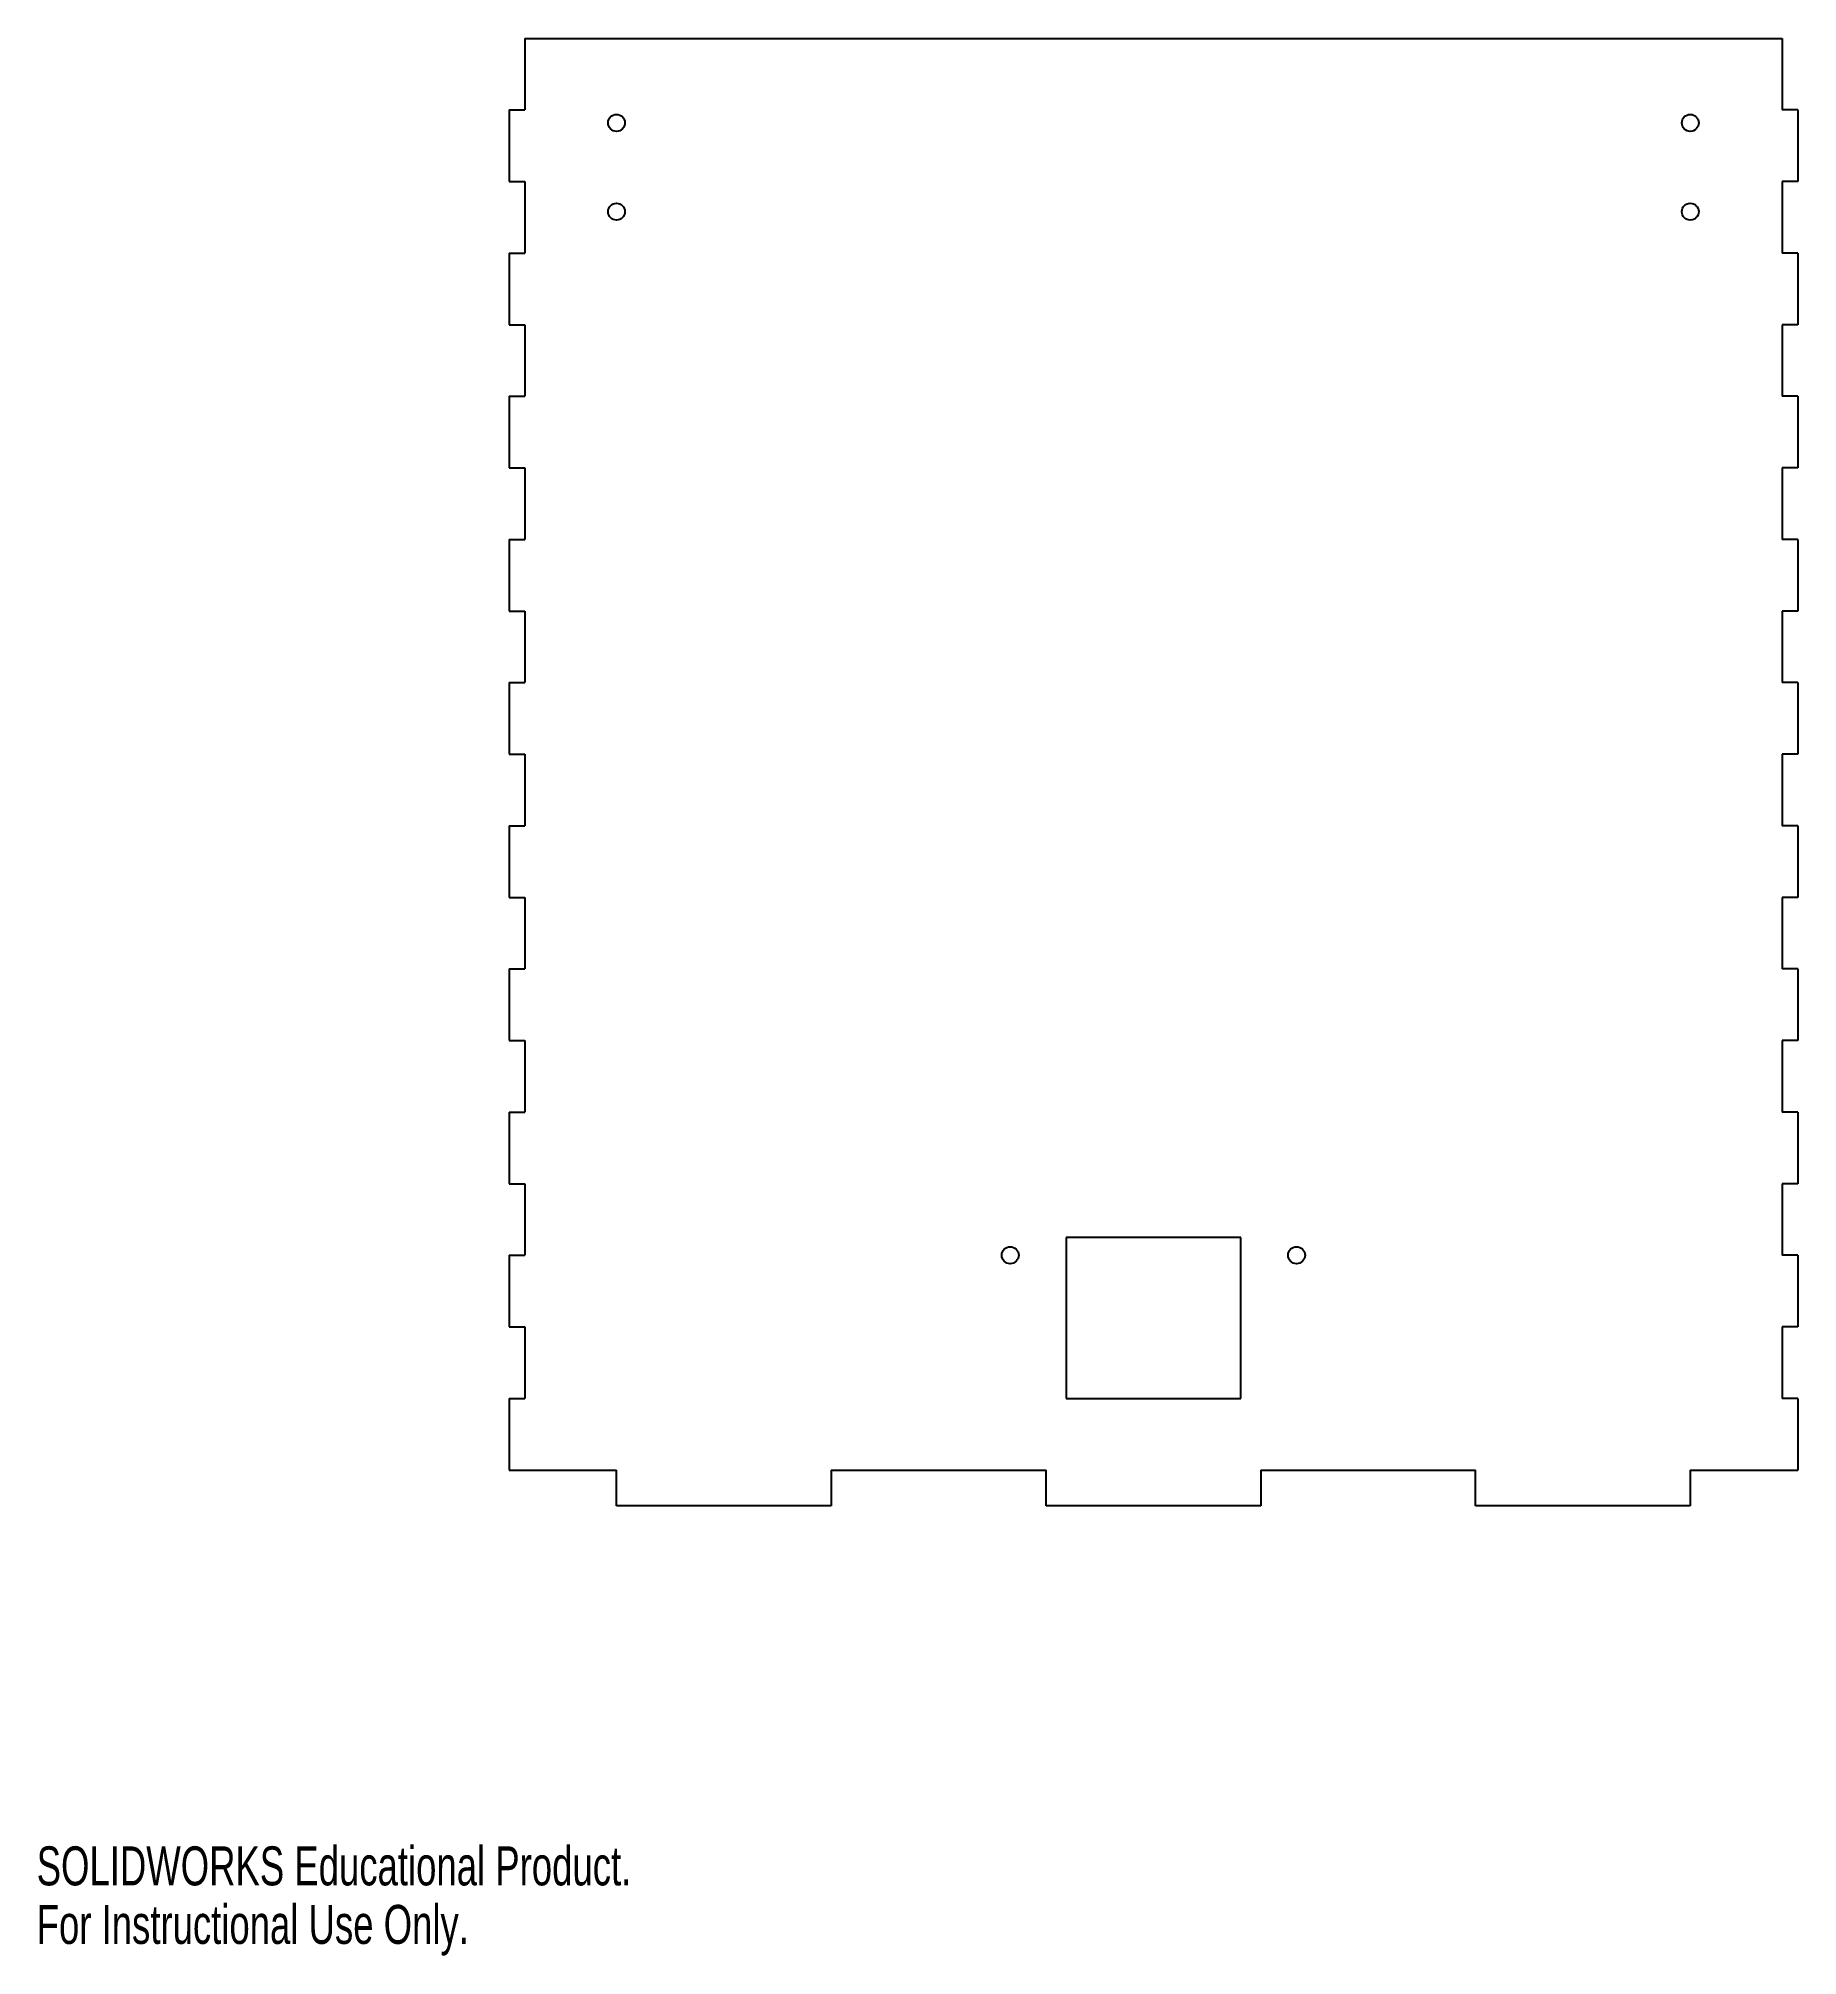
# Model space of a CAD drawing. Header units: millimetres. Extents: x 0 to 312, y 0 to 340.
import ezdxf

# ---------------------------------------------------------------- set-up
doc = ezdxf.new("R2010")
doc.units = ezdxf.units.MM
doc.styles.add('SLDTEXTSTYLE0', font='TXT', dxfattribs={"width": 0.7})

msp = doc.modelspace()

# ---------------------------------------------------------------- linework, layer by layer
at = {"color": 7, "linetype": 'Continuous', "lineweight": 25}
for p, q in [((86.59, 340.07), (86.59, 327.37)), ((86.59, 340.07), (309.64, 340.07)), ((309.64, 340.07), (309.64, 327.37)), ((83.82, 327.37), (83.82, 314.67)), ((83.82, 327.37), (86.59, 327.37)), ((312.42, 327.37), (309.64, 327.37)), ((312.42, 327.37), (312.42, 314.67)), ((83.82, 314.67), (86.59, 314.67)), ((86.59, 314.67), (86.59, 301.97)), ((312.42, 314.67), (309.64, 314.67)), ((309.64, 314.67), (309.64, 301.97)), ((83.82, 301.97), (86.59, 301.97)), ((83.82, 301.97), (83.82, 289.27)), ((312.42, 301.97), (309.64, 301.97)), ((312.42, 301.97), (312.42, 289.27)), ((83.82, 289.27), (86.59, 289.27)), ((86.59, 289.27), (86.59, 276.57)), ((312.42, 289.27), (309.64, 289.27)), ((309.64, 289.27), (309.64, 276.57)), ((83.82, 276.57), (83.82, 263.87)), ((83.82, 276.57), (86.59, 276.57)), ((312.42, 276.57), (309.64, 276.57)), ((312.42, 276.57), (312.42, 263.87)), ((83.82, 263.87), (86.59, 263.87)), ((86.59, 263.87), (86.59, 251.17)), ((312.42, 263.87), (309.64, 263.87)), ((309.64, 263.87), (309.64, 251.17)), ((83.82, 251.17), (83.82, 238.47)), ((83.82, 251.17), (86.59, 251.17)), ((312.42, 251.17), (309.64, 251.17)), ((312.42, 251.17), (312.42, 238.47)), ((83.82, 238.47), (86.59, 238.47)), ((86.59, 238.47), (86.59, 225.77)), ((312.42, 238.47), (309.64, 238.47)), ((309.64, 238.47), (309.64, 225.77)), ((83.82, 225.77), (83.82, 213.07)), ((83.82, 225.77), (86.59, 225.77)), ((312.42, 225.77), (309.64, 225.77)), ((312.42, 225.77), (312.42, 213.07)), ((83.82, 213.07), (86.59, 213.07)), ((86.59, 213.07), (86.59, 200.37)), ((312.42, 213.07), (309.64, 213.07)), ((309.64, 213.07), (309.64, 200.37)), ((83.82, 200.37), (83.82, 187.67)), ((83.82, 200.37), (86.59, 200.37)), ((312.42, 200.37), (309.64, 200.37)), ((312.42, 200.37), (312.42, 187.67)), ((83.82, 187.67), (86.59, 187.67)), ((86.59, 187.67), (86.59, 174.97)), ((312.42, 187.67), (309.64, 187.67)), ((309.64, 187.67), (309.64, 174.97)), ((83.82, 174.97), (83.82, 162.27)), ((83.82, 174.97), (86.59, 174.97)), ((312.42, 174.97), (309.64, 174.97)), ((312.42, 174.97), (312.42, 162.27)), ((83.82, 162.27), (86.59, 162.27)), ((86.59, 162.27), (86.59, 149.57)), ((312.42, 162.27), (309.64, 162.27)), ((309.64, 162.27), (309.64, 149.57)), ((83.82, 149.57), (83.82, 136.87)), ((83.82, 149.57), (86.59, 149.57)), ((312.42, 149.57), (309.64, 149.57)), ((312.42, 149.57), (312.42, 136.87)), ((83.82, 136.87), (86.59, 136.87)), ((86.59, 136.87), (86.59, 124.17)), ((309.64, 136.87), (309.64, 124.17)), ((312.42, 136.87), (309.64, 136.87)), ((213.62, 127.34), (182.62, 127.34)), ((182.62, 127.34), (182.62, 98.77)), ((213.62, 98.77), (213.62, 127.34)), ((83.82, 124.17), (83.82, 111.47)), ((83.82, 124.17), (86.59, 124.17)), ((312.42, 124.17), (309.64, 124.17)), ((312.42, 124.17), (312.42, 111.47)), ((83.82, 111.47), (86.59, 111.47)), ((86.59, 111.47), (86.59, 98.77)), ((312.42, 111.47), (309.64, 111.47)), ((309.64, 111.47), (309.64, 98.77)), ((83.82, 98.77), (83.82, 86.07)), ((83.82, 98.77), (86.59, 98.77)), ((182.62, 98.77), (213.62, 98.77)), ((312.42, 98.77), (309.64, 98.77)), ((312.42, 98.77), (312.42, 86.07)), ((83.82, 86.07), (102.87, 86.07)), ((102.87, 79.72), (102.87, 86.07)), ((140.97, 86.07), (179.07, 86.07)), ((140.97, 86.07), (140.97, 79.72)), ((179.07, 79.72), (179.07, 86.07)), ((217.17, 86.07), (217.17, 79.72)), ((217.17, 86.07), (255.27, 86.07)), ((255.27, 79.72), (255.27, 86.07)), ((293.37, 86.07), (312.42, 86.07)), ((293.37, 86.07), (293.37, 79.72)), ((140.97, 79.72), (102.87, 79.72)), ((217.17, 79.72), (179.07, 79.72)), ((293.37, 79.72), (255.27, 79.72))]:
    msp.add_line(p, q, dxfattribs=at)
for centre in [(102.87, 325.07), (293.37, 325.07), (102.87, 309.32), (293.37, 309.32), (172.72, 124.17), (223.52, 124.17)]:
    msp.add_circle(centre, 1.5, dxfattribs=at)

# ---------------------------------------------------------------- texts
at = {"color": 7, "linetype": 'Continuous', "char_height": 6.92, "attachment_point": 1, "style": 'SLDTEXTSTYLE0'}
for s, insert in [('SOLIDWORKS Educational Product.', (0, 19.3)), ('For Instructional Use Only.', (0, 8.92))]:
    msp.add_mtext(s, dxfattribs=dict(at, insert=insert))

doc.saveas('drawing.dxf')
